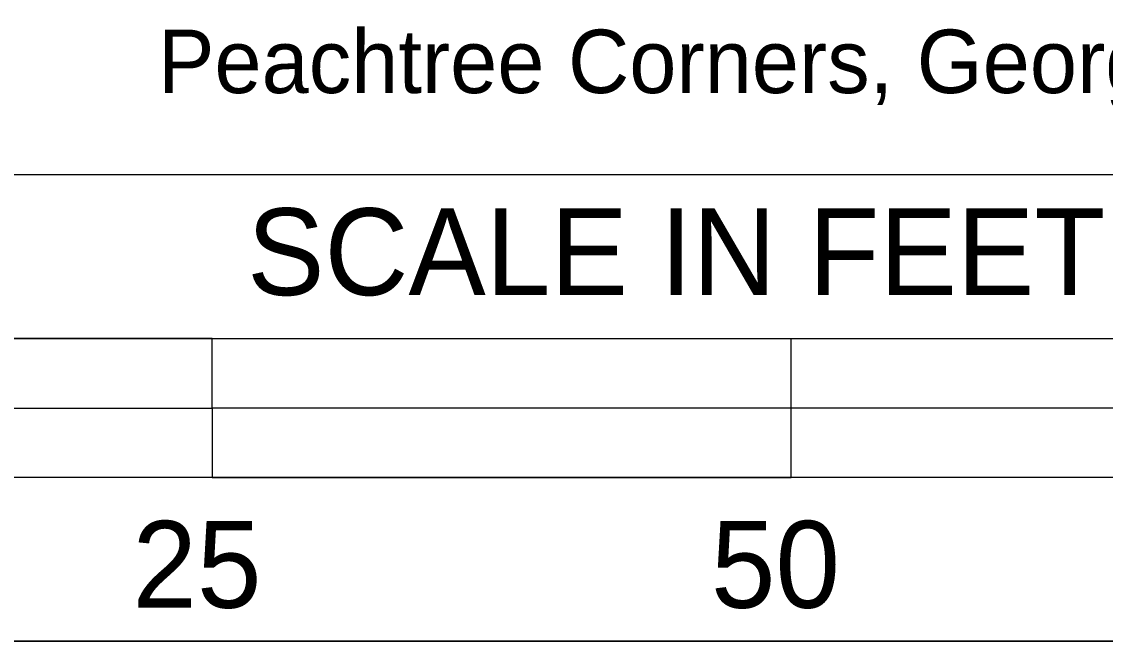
# Model space of a CAD drawing. Extents: x -0.08 to 1.46, y -0.19 to 1.05.
# Drawn here: x 0.8483 to 0.9263, y 0.0208 to 0.0654 of the extents above; entities that cross this region are included whole.
import ezdxf

# ---------------------------------------------------------------- set-up
doc = ezdxf.new("R2010")
doc.units = 0
for name, color, linetype in [('PNTELEV', 7, 'Continuous'), ('UTLE_E_UUELBOX-Cell', 7, 'Continuous'), ('UTLE_E_UUPGAE-Cell', 7, 'Continuous'), ('UTLE_E_UUPP-Cell', 7, 'Continuous')]:
    doc.layers.add(name, color=color, linetype=linetype)

msp = doc.modelspace()

# ---------------------------------------------------------------- linework, layer by layer
at = {"layer": 'PNTELEV'}
msp.add_line((1.004746554493904, 0.054377790451049804), (0.8026485241651535, 0.054377790451049804), dxfattribs=at)
at = {"layer": 'UTLE_E_UUELBOX-Cell'}
msp.add_line((0.9036975393295288, 0.03758889520168304), (0.9036975393295288, 0.03758889520168304), dxfattribs=at)
for points in [[(0.8203642059961954, 0.04258889520168304), (0.9870308726628622, 0.04258889520168304), (0.9870308726628622, 0.032588895201683045), (0.8203642059961954, 0.032588895201683045)], [(0.8203642059961954, 0.03758889520168304), (0.8620308726628622, 0.03758889520168304), (0.8620308726628622, 0.04258889520168304), (0.8203642059961954, 0.04258889520168304)], [(0.9870308726628622, 0.03758889520168304), (0.9036975393295288, 0.03758889520168304), (0.9036975393295288, 0.04258889520168304), (0.9870308726628622, 0.04258889520168304)], [(0.9036975393295288, 0.03758889520168304), (0.8620308726628622, 0.03758889520168304), (0.8620308726628622, 0.032588895201683045), (0.9036975393295288, 0.032588895201683045)]]:
    msp.add_lwpolyline(points, close=True, dxfattribs=at)
at = {"layer": 'UTLE_E_UUPGAE-Cell'}
msp.add_lwpolyline([(0.020799999952316284, 0.8958999999761581), (1.3958999999364217, 0.8958999999761581), (1.3958999999364217, 0.020799999952316284), (0.020799999952316284, 0.020799999952316284)], close=True, dxfattribs=at)
at = {"layer": 'UTLE_E_UUPP-Cell'}
msp.add_lwpolyline([(0.020799999952316284, 0.020799999952316284), (1.3958999999364217, 0.020799999952316284), (1.3958999999364217, 0.8958999999761581), (0.020799999952316284, 0.8958999999761581)], close=True, dxfattribs=at)

# ---------------------------------------------------------------- texts
at = {"layer": 'UTLE_E_UUELBOX-Cell'}
for s, height, p in [('Peachtree Corners, Georgia  30092', 0.004564563350223263, (0.858115344633622, 0.060255878806511794)), ('SCALE IN FEET', 0.0062499999999999995, (0.8645347850259294, 0.045713882701683035)), ('25', 0.0062499999999999995, (0.856279698953942, 0.023213907701683044)), ('50', 0.0062499999999999995, (0.897919468124521, 0.023213907701683044))]:
    msp.add_text(s, height=height, dxfattribs=at).set_placement(p)

doc.saveas('drawing.dxf')
